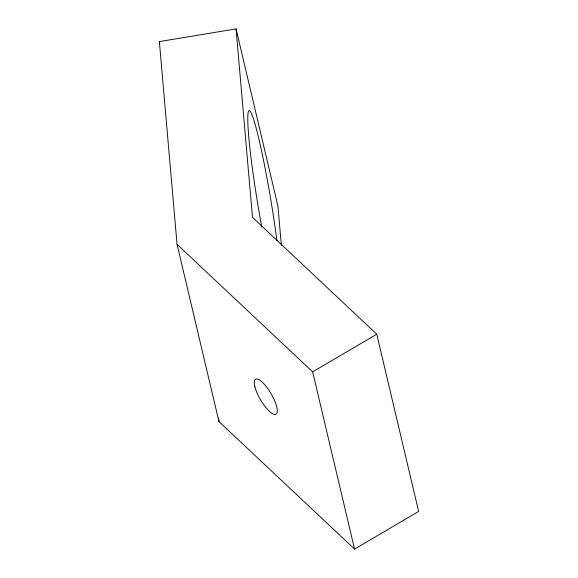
<?xml version="1.0" encoding="UTF-8"?>
<svg xmlns="http://www.w3.org/2000/svg" width="578" height="578" viewBox="0 0 578 578"><rect width="100%" height="100%" fill="white"/><g stroke="black" fill="none" stroke-linecap="round" stroke-linejoin="round"><path stroke-width="0.87" d="M354.56 549.1L312.662 371.871L376.755 334.2L252.492 217.342L236.041 28.9L159.355 41.594L177.049 244.328L218.946 421.557L354.56 549.1L418.645 511.429L376.755 334.2M177.049 244.328L312.662 371.871M236.041 28.9L277.939 206.129L281.385 245.614M159.355 41.594L159.766 43.35M218.629 417.973L218.946 421.557M261.769 226.959A93.528 6.784 80.6 0 1 249.841 110.882A93.528 6.784 80.6 0 1 276.941 240.701M254.898 386.805A20.266 6.091 59.6 0 0 274.499 414.412A20.266 6.091 59.6 0 0 268.011 388.929A20.266 6.091 59.6 0 0 254.898 386.805"/></g></svg>
